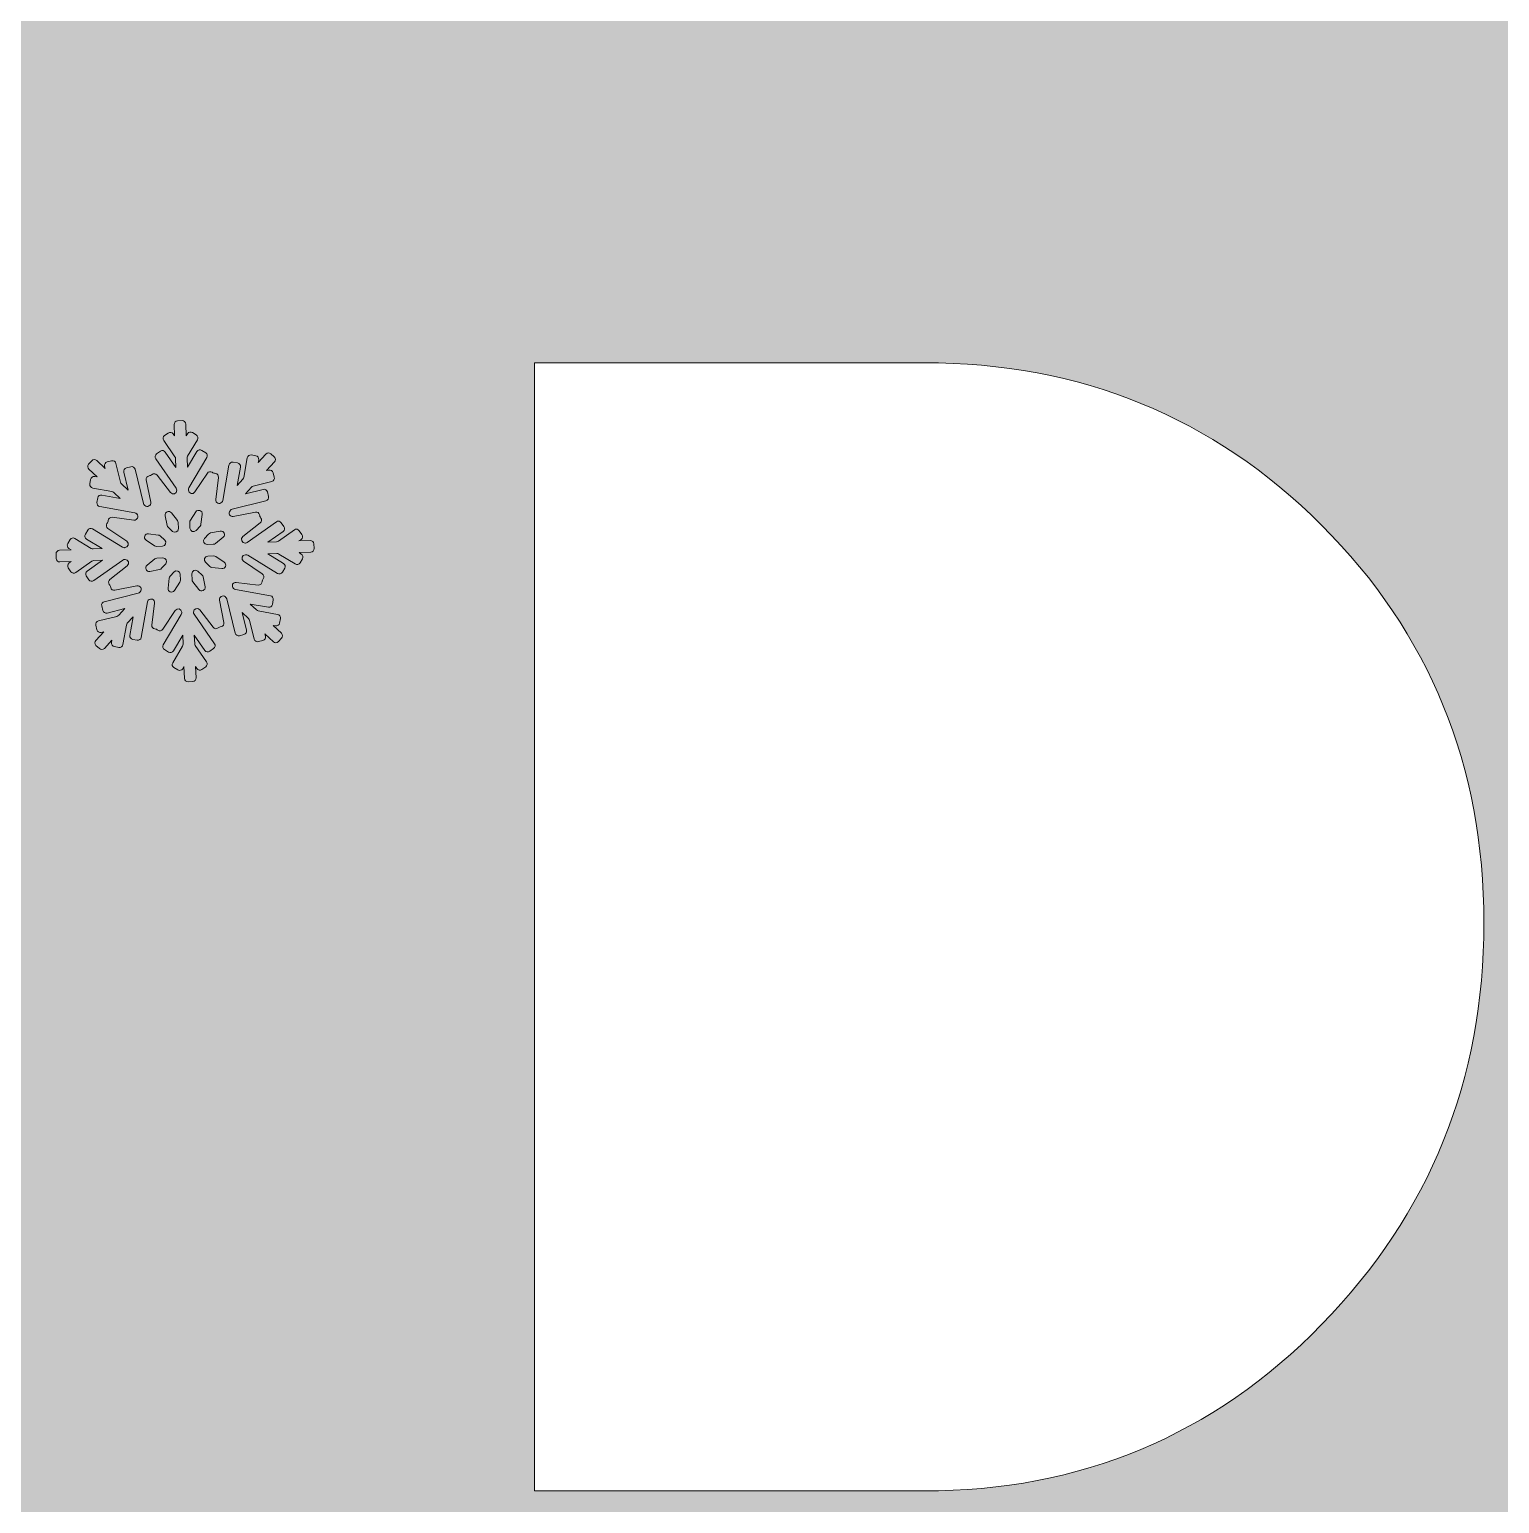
# Model space of a CAD drawing. Header units: millimetres. Extents: x 27 to 196, y -118 to -21.
# Drawn here: x 142.23 to 163.5, y -72.71 to -51.38 of the extents above; entities that cross this region are included whole.
import ezdxf

# ---------------------------------------------------------------- set-up
doc = ezdxf.new("R2010")
doc.units = ezdxf.units.MM
doc.header["$MEASUREMENT"] = 0
doc.layers.add('engraving', color=7, linetype='Continuous')
doc.layers.add('Layer 1', color=7, linetype='Continuous')

msp = doc.modelspace()

# ---------------------------------------------------------------- hatches: boundary and pattern name
at = {"layer": 'Layer 1'}
h = msp.add_hatch(color=2, dxfattribs=at)
h.dxf.hatch_style = 2
edge = h.paths.add_edge_path()
edge.add_spline(control_points=[(177.252, -88.497), (180.383, -85.287), (182.791, -81.667), (184.475, -77.633), (186.158, -73.601), (187.04, -69.511), (187.118, -65.36), (187.195, -61.211), (186.473, -57.139), (184.946, -53.146), (183.419, -49.152), (181.088, -45.59), (177.957, -42.458), (175.295, -39.718), (172.144, -37.448), (168.502, -35.646), (164.862, -33.846), (161.162, -32.945), (157.405, -32.945), (157.405, -32.945), (156.589, -32.945), (156.589, -32.945), (155.913, -32.496), (155.121, -32.21), (154.269, -32.145), (155.774, -31.03), (156.754, -29.246), (156.754, -27.23), (156.754, -23.849), (154.013, -21.109), (150.633, -21.109), (147.252, -21.109), (144.512, -23.849), (144.512, -27.23), (144.512, -29.246), (145.492, -31.03), (146.997, -32.145), (146.145, -32.21), (145.352, -32.496), (144.676, -32.945), (144.676, -32.945), (125.106, -32.945), (125.106, -32.945), (125.106, -32.945), (125.106, -118.094), (125.106, -118.094), (125.106, -118.094), (149.77, -118.094), (149.77, -118.094), (149.77, -118.094), (149.77, -99.772), (149.77, -99.772), (149.77, -99.225), (149.77, -98.559), (149.77, -97.776), (149.77, -96.994), (149.906, -96.406), (150.181, -96.014), (150.455, -95.622), (150.945, -95.584), (151.65, -95.896), (152.354, -96.21), (153.429, -97.149), (154.879, -98.715), (156.327, -100.282), (158.206, -102.611), (160.517, -105.704), (162.825, -108.797), (165.743, -112.926), (169.267, -118.094), (169.267, -118.094), (195.809, -118.094), (195.809, -118.094), (195.809, -118.094), (177.252, -88.497), (177.252, -88.497)], knot_values=[0, 0, 0, 0, 1, 1, 1, 2, 2, 2, 3, 3, 3, 4, 4, 4, 5, 5, 5, 6, 6, 6, 7, 7, 7, 8, 8, 8, 9, 9, 9, 10, 10, 10, 11, 11, 11, 12, 12, 12, 13, 13, 13, 14, 14, 14, 15, 15, 15, 16, 16, 16, 17, 17, 17, 18, 18, 18, 19, 19, 19, 20, 20, 20, 21, 21, 21, 22, 22, 22, 23, 23, 23, 24, 24, 24, 25, 25, 25, 25], degree=3, periodic=1)
edge = h.paths.add_edge_path()
edge.add_spline(control_points=[(146.825, -27.23), (146.825, -25.13), (148.533, -23.422), (150.633, -23.422), (152.732, -23.422), (154.44, -25.13), (154.44, -27.23), (154.44, -29.329), (152.732, -31.037), (150.633, -31.037), (148.533, -31.037), (146.825, -29.329), (146.825, -27.23)], knot_values=[0, 0, 0, 0, 1, 1, 1, 2, 2, 2, 3, 3, 3, 4, 4, 4, 4], degree=3, periodic=1)
edge = h.paths.add_edge_path()
edge.add_spline(control_points=[(160.928, -70.117), (159.36, -71.722), (157.443, -72.524), (155.173, -72.524), (155.173, -72.524), (149.535, -72.524), (149.535, -72.524), (149.535, -72.524), (149.535, -56.199), (149.535, -56.199), (149.535, -56.199), (155.173, -56.199), (155.173, -56.199), (157.443, -56.199), (159.36, -56.983), (160.928, -58.548), (162.493, -60.115), (163.277, -62.033), (163.277, -64.303), (163.277, -66.575), (162.493, -68.513), (160.928, -70.117)], knot_values=[0, 0, 0, 0, 1, 1, 1, 2, 2, 2, 3, 3, 3, 4, 4, 4, 5, 5, 5, 6, 6, 6, 7, 7, 7, 7], degree=3, periodic=1)

# ---------------------------------------------------------------- linework, layer by layer
at = {"layer": 'engraving', "lineweight": 0}
for points, knots in [([(146.345, -58.82), (146.343, -58.791), (146.32, -58.769), (146.291, -58.77), (146.291, -58.77), (146.128, -58.777), (146.128, -58.777), (146.128, -58.777), (146.158, -58.755), (146.158, -58.755), (146.181, -58.739), (146.187, -58.708), (146.171, -58.684), (146.171, -58.684), (146.133, -58.629), (146.133, -58.629), (146.117, -58.606), (146.085, -58.6), (146.061, -58.617), (146.061, -58.617), (145.83, -58.78), (145.83, -58.78), (145.822, -58.786), (145.813, -58.789), (145.803, -58.789), (145.803, -58.789), (145.678, -58.794), (145.678, -58.794), (145.678, -58.794), (145.898, -58.639), (145.898, -58.639), (145.921, -58.623), (145.926, -58.591), (145.91, -58.568), (145.91, -58.568), (145.872, -58.513), (145.872, -58.513), (145.856, -58.49), (145.824, -58.484), (145.801, -58.5), (145.801, -58.5), (145.38, -58.798), (145.38, -58.798), (145.372, -58.803), (145.362, -58.806), (145.352, -58.807), (145.352, -58.807), (145.35, -58.807), (145.35, -58.807), (145.3, -58.809), (145.277, -58.746), (145.316, -58.715), (145.316, -58.715), (145.568, -58.517), (145.568, -58.517), (145.591, -58.499), (145.595, -58.467), (145.577, -58.445), (145.577, -58.445), (145.569, -58.435), (145.569, -58.435), (145.565, -58.428), (145.561, -58.421), (145.56, -58.413), (145.56, -58.413), (145.557, -58.4), (145.557, -58.4), (145.552, -58.373), (145.525, -58.354), (145.497, -58.36), (145.497, -58.36), (145.178, -58.423), (145.178, -58.423), (145.129, -58.433), (145.097, -58.375), (145.13, -58.339), (145.13, -58.339), (145.135, -58.333), (145.135, -58.333), (145.142, -58.325), (145.151, -58.32), (145.161, -58.318), (145.161, -58.318), (145.65, -58.195), (145.65, -58.195), (145.677, -58.188), (145.694, -58.16), (145.687, -58.133), (145.687, -58.133), (145.671, -58.068), (145.671, -58.068), (145.664, -58.041), (145.636, -58.024), (145.609, -58.031), (145.609, -58.031), (145.353, -58.095), (145.353, -58.095), (145.353, -58.095), (145.441, -57.998), (145.441, -57.998), (145.448, -57.991), (145.456, -57.986), (145.466, -57.983), (145.466, -57.983), (145.734, -57.916), (145.734, -57.916), (145.762, -57.909), (145.778, -57.881), (145.771, -57.854), (145.771, -57.854), (145.755, -57.789), (145.755, -57.789), (145.748, -57.761), (145.721, -57.745), (145.693, -57.751), (145.693, -57.751), (145.658, -57.76), (145.658, -57.76), (145.658, -57.76), (145.773, -57.634), (145.773, -57.634), (145.792, -57.614), (145.791, -57.582), (145.77, -57.562), (145.77, -57.562), (145.721, -57.517), (145.721, -57.517), (145.701, -57.497), (145.668, -57.499), (145.649, -57.52), (145.649, -57.52), (145.539, -57.64), (145.539, -57.64), (145.539, -57.64), (145.545, -57.604), (145.545, -57.604), (145.55, -57.576), (145.532, -57.55), (145.504, -57.545), (145.504, -57.545), (145.439, -57.533), (145.439, -57.533), (145.411, -57.528), (145.384, -57.547), (145.379, -57.575), (145.379, -57.575), (145.33, -57.857), (145.33, -57.857), (145.329, -57.866), (145.324, -57.875), (145.318, -57.883), (145.318, -57.883), (145.233, -57.975), (145.233, -57.975), (145.233, -57.975), (145.28, -57.708), (145.28, -57.708), (145.285, -57.68), (145.266, -57.654), (145.239, -57.649), (145.239, -57.649), (145.174, -57.637), (145.174, -57.637), (145.146, -57.632), (145.119, -57.651), (145.114, -57.679), (145.114, -57.679), (145.025, -58.191), (145.025, -58.191), (145.023, -58.201), (145.019, -58.21), (145.012, -58.217), (145.012, -58.217), (145.012, -58.217), (145.012, -58.217), (144.979, -58.254), (144.917, -58.226), (144.923, -58.176), (144.923, -58.176), (144.962, -57.857), (144.962, -57.857), (144.966, -57.829), (144.946, -57.804), (144.918, -57.8), (144.918, -57.8), (144.906, -57.798), (144.906, -57.798), (144.898, -57.797), (144.89, -57.795), (144.883, -57.79), (144.883, -57.79), (144.873, -57.783), (144.873, -57.783), (144.849, -57.767), (144.817, -57.773), (144.802, -57.797), (144.802, -57.797), (144.623, -58.068), (144.623, -58.068), (144.595, -58.11), (144.531, -58.092), (144.529, -58.042), (144.529, -58.042), (144.528, -58.036), (144.528, -58.036), (144.528, -58.026), (144.531, -58.017), (144.536, -58.008), (144.536, -58.008), (144.795, -57.571), (144.795, -57.571), (144.809, -57.546), (144.802, -57.515), (144.778, -57.501), (144.778, -57.501), (144.721, -57.466), (144.721, -57.466), (144.697, -57.451), (144.665, -57.459), (144.65, -57.484), (144.65, -57.484), (144.515, -57.711), (144.515, -57.711), (144.515, -57.711), (144.51, -57.58), (144.51, -57.58), (144.51, -57.571), (144.512, -57.561), (144.517, -57.552), (144.517, -57.552), (144.66, -57.312), (144.66, -57.312), (144.674, -57.288), (144.666, -57.257), (144.642, -57.242), (144.642, -57.242), (144.586, -57.208), (144.586, -57.208), (144.561, -57.193), (144.529, -57.201), (144.515, -57.225), (144.515, -57.225), (144.497, -57.256), (144.497, -57.256), (144.497, -57.256), (144.49, -57.086), (144.49, -57.086), (144.489, -57.057), (144.465, -57.035), (144.437, -57.036), (144.437, -57.036), (144.371, -57.039), (144.371, -57.039), (144.343, -57.04), (144.321, -57.064), (144.322, -57.092), (144.322, -57.092), (144.328, -57.256), (144.328, -57.256), (144.328, -57.256), (144.308, -57.227), (144.308, -57.227), (144.292, -57.204), (144.26, -57.198), (144.237, -57.215), (144.237, -57.215), (144.183, -57.253), (144.183, -57.253), (144.16, -57.269), (144.154, -57.301), (144.17, -57.324), (144.17, -57.324), (144.333, -57.559), (144.333, -57.559), (144.338, -57.567), (144.341, -57.576), (144.342, -57.586), (144.342, -57.586), (144.347, -57.712), (144.347, -57.712), (144.347, -57.712), (144.194, -57.491), (144.194, -57.491), (144.178, -57.467), (144.146, -57.462), (144.122, -57.478), (144.122, -57.478), (144.068, -57.516), (144.068, -57.516), (144.045, -57.532), (144.04, -57.564), (144.056, -57.587), (144.056, -57.587), (144.351, -58.015), (144.351, -58.015), (144.357, -58.023), (144.36, -58.032), (144.36, -58.042), (144.36, -58.042), (144.36, -58.043), (144.36, -58.043), (144.362, -58.093), (144.299, -58.116), (144.268, -58.076), (144.268, -58.076), (144.074, -57.824), (144.074, -57.824), (144.057, -57.801), (144.024, -57.797), (144.002, -57.815), (144.002, -57.815), (143.992, -57.822), (143.992, -57.822), (143.986, -57.827), (143.978, -57.831), (143.97, -57.832), (143.97, -57.832), (143.958, -57.835), (143.958, -57.835), (143.931, -57.84), (143.913, -57.867), (143.918, -57.895), (143.918, -57.895), (143.982, -58.217), (143.982, -58.217), (143.991, -58.265), (143.933, -58.298), (143.896, -58.264), (143.896, -58.264), (143.893, -58.261), (143.893, -58.261), (143.886, -58.254), (143.881, -58.246), (143.878, -58.236), (143.878, -58.236), (143.756, -57.74), (143.756, -57.74), (143.749, -57.713), (143.721, -57.696), (143.693, -57.703), (143.693, -57.703), (143.63, -57.719), (143.63, -57.719), (143.602, -57.726), (143.586, -57.753), (143.592, -57.781), (143.592, -57.781), (143.656, -58.04), (143.656, -58.04), (143.656, -58.04), (143.562, -57.951), (143.562, -57.951), (143.554, -57.944), (143.549, -57.936), (143.547, -57.926), (143.547, -57.926), (143.48, -57.654), (143.48, -57.654), (143.473, -57.626), (143.445, -57.61), (143.417, -57.617), (143.417, -57.617), (143.354, -57.633), (143.354, -57.633), (143.326, -57.639), (143.309, -57.667), (143.316, -57.695), (143.316, -57.695), (143.325, -57.73), (143.325, -57.73), (143.325, -57.73), (143.202, -57.615), (143.202, -57.615), (143.181, -57.595), (143.148, -57.596), (143.129, -57.618), (143.129, -57.618), (143.084, -57.667), (143.084, -57.667), (143.065, -57.687), (143.067, -57.719), (143.087, -57.739), (143.087, -57.739), (143.207, -57.851), (143.207, -57.851), (143.207, -57.851), (143.172, -57.845), (143.172, -57.845), (143.144, -57.84), (143.118, -57.858), (143.113, -57.886), (143.113, -57.886), (143.101, -57.952), (143.101, -57.952), (143.096, -57.98), (143.115, -58.007), (143.143, -58.012), (143.143, -58.012), (143.421, -58.062), (143.421, -58.062), (143.431, -58.064), (143.44, -58.068), (143.447, -58.075), (143.447, -58.075), (143.539, -58.161), (143.539, -58.161), (143.539, -58.161), (143.276, -58.114), (143.276, -58.114), (143.248, -58.108), (143.221, -58.127), (143.216, -58.155), (143.216, -58.155), (143.205, -58.221), (143.205, -58.221), (143.2, -58.249), (143.218, -58.275), (143.246, -58.28), (143.246, -58.28), (143.752, -58.372), (143.752, -58.372), (143.762, -58.374), (143.771, -58.378), (143.778, -58.385), (143.778, -58.385), (143.781, -58.387), (143.781, -58.387), (143.817, -58.421), (143.789, -58.482), (143.739, -58.475), (143.739, -58.475), (143.424, -58.435), (143.424, -58.435), (143.396, -58.432), (143.37, -58.452), (143.366, -58.48), (143.366, -58.48), (143.365, -58.493), (143.365, -58.493), (143.364, -58.501), (143.361, -58.508), (143.357, -58.515), (143.357, -58.515), (143.349, -58.526), (143.349, -58.526), (143.334, -58.549), (143.34, -58.581), (143.363, -58.597), (143.363, -58.597), (143.635, -58.781), (143.635, -58.781), (143.676, -58.809), (143.658, -58.873), (143.608, -58.874), (143.608, -58.874), (143.602, -58.875), (143.602, -58.875), (143.592, -58.875), (143.582, -58.873), (143.573, -58.867), (143.573, -58.867), (143.141, -58.604), (143.141, -58.604), (143.117, -58.589), (143.085, -58.597), (143.071, -58.622), (143.071, -58.622), (143.037, -58.679), (143.037, -58.679), (143.022, -58.703), (143.03, -58.734), (143.054, -58.749), (143.054, -58.749), (143.281, -58.887), (143.281, -58.887), (143.281, -58.887), (143.152, -58.892), (143.152, -58.892), (143.142, -58.893), (143.132, -58.89), (143.123, -58.885), (143.123, -58.885), (142.886, -58.741), (142.886, -58.741), (142.862, -58.726), (142.83, -58.734), (142.816, -58.758), (142.816, -58.758), (142.782, -58.815), (142.782, -58.815), (142.767, -58.84), (142.775, -58.871), (142.799, -58.885), (142.799, -58.885), (142.831, -58.905), (142.831, -58.905), (142.831, -58.905), (142.662, -58.911), (142.662, -58.911), (142.634, -58.912), (142.612, -58.936), (142.613, -58.964), (142.613, -58.964), (142.616, -59.031), (142.616, -59.031), (142.617, -59.06), (142.641, -59.082), (142.669, -59.081), (142.669, -59.081), (142.832, -59.074), (142.832, -59.074), (142.832, -59.074), (142.802, -59.096), (142.802, -59.096), (142.779, -59.112), (142.773, -59.144), (142.789, -59.167), (142.789, -59.167), (142.827, -59.222), (142.827, -59.222), (142.843, -59.245), (142.876, -59.251), (142.899, -59.234), (142.899, -59.234), (143.13, -59.071), (143.13, -59.071), (143.138, -59.065), (143.148, -59.062), (143.158, -59.062), (143.158, -59.062), (143.283, -59.057), (143.283, -59.057), (143.283, -59.057), (143.063, -59.212), (143.063, -59.212), (143.04, -59.228), (143.034, -59.26), (143.05, -59.283), (143.05, -59.283), (143.088, -59.338), (143.088, -59.338), (143.104, -59.361), (143.136, -59.367), (143.16, -59.351), (143.16, -59.351), (143.581, -59.053), (143.581, -59.053), (143.589, -59.048), (143.598, -59.045), (143.608, -59.044), (143.608, -59.044), (143.611, -59.044), (143.611, -59.044), (143.66, -59.042), (143.683, -59.105), (143.644, -59.136), (143.644, -59.136), (143.392, -59.334), (143.392, -59.334), (143.37, -59.352), (143.366, -59.384), (143.383, -59.406), (143.383, -59.406), (143.391, -59.416), (143.391, -59.416), (143.396, -59.423), (143.399, -59.43), (143.401, -59.438), (143.401, -59.438), (143.403, -59.451), (143.403, -59.451), (143.409, -59.478), (143.436, -59.497), (143.464, -59.491), (143.464, -59.491), (143.782, -59.427), (143.782, -59.427), (143.831, -59.418), (143.864, -59.476), (143.83, -59.512), (143.83, -59.512), (143.825, -59.518), (143.825, -59.518), (143.818, -59.526), (143.809, -59.531), (143.799, -59.533), (143.799, -59.533), (143.311, -59.656), (143.311, -59.656), (143.283, -59.663), (143.267, -59.691), (143.273, -59.718), (143.273, -59.718), (143.289, -59.783), (143.289, -59.783), (143.296, -59.81), (143.324, -59.827), (143.352, -59.82), (143.352, -59.82), (143.608, -59.756), (143.608, -59.756), (143.608, -59.756), (143.519, -59.853), (143.519, -59.853), (143.513, -59.86), (143.504, -59.865), (143.494, -59.868), (143.494, -59.868), (143.226, -59.935), (143.226, -59.935), (143.199, -59.942), (143.182, -59.97), (143.189, -59.997), (143.189, -59.997), (143.205, -60.062), (143.205, -60.062), (143.212, -60.09), (143.24, -60.106), (143.267, -60.1), (143.267, -60.1), (143.302, -60.091), (143.302, -60.091), (143.302, -60.091), (143.187, -60.217), (143.187, -60.217), (143.168, -60.237), (143.17, -60.269), (143.19, -60.289), (143.19, -60.289), (143.239, -60.334), (143.239, -60.334), (143.26, -60.354), (143.292, -60.352), (143.312, -60.331), (143.312, -60.331), (143.421, -60.211), (143.421, -60.211), (143.421, -60.211), (143.415, -60.247), (143.415, -60.247), (143.41, -60.275), (143.429, -60.301), (143.457, -60.306), (143.457, -60.306), (143.521, -60.318), (143.521, -60.318), (143.549, -60.323), (143.576, -60.304), (143.581, -60.276), (143.581, -60.276), (143.63, -59.994), (143.63, -59.994), (143.632, -59.985), (143.636, -59.976), (143.643, -59.968), (143.643, -59.968), (143.727, -59.876), (143.727, -59.876), (143.727, -59.876), (143.68, -60.143), (143.68, -60.143), (143.676, -60.171), (143.694, -60.197), (143.722, -60.202), (143.722, -60.202), (143.787, -60.214), (143.787, -60.214), (143.815, -60.219), (143.841, -60.2), (143.846, -60.172), (143.846, -60.172), (143.935, -59.66), (143.935, -59.66), (143.937, -59.65), (143.942, -59.641), (143.948, -59.634), (143.948, -59.634), (143.948, -59.634), (143.948, -59.634), (143.982, -59.597), (144.043, -59.625), (144.037, -59.675), (144.037, -59.675), (143.998, -59.994), (143.998, -59.994), (143.995, -60.022), (144.015, -60.047), (144.042, -60.051), (144.042, -60.051), (144.055, -60.053), (144.055, -60.053), (144.063, -60.054), (144.07, -60.056), (144.077, -60.061), (144.077, -60.061), (144.087, -60.068), (144.087, -60.068), (144.111, -60.084), (144.143, -60.077), (144.159, -60.054), (144.159, -60.054), (144.338, -59.783), (144.338, -59.783), (144.365, -59.741), (144.43, -59.759), (144.432, -59.809), (144.432, -59.809), (144.432, -59.815), (144.432, -59.815), (144.432, -59.825), (144.43, -59.834), (144.425, -59.843), (144.425, -59.843), (144.165, -60.281), (144.165, -60.281), (144.151, -60.305), (144.159, -60.336), (144.183, -60.35), (144.183, -60.35), (144.239, -60.385), (144.239, -60.385), (144.264, -60.4), (144.295, -60.392), (144.31, -60.367), (144.31, -60.367), (144.445, -60.14), (144.445, -60.14), (144.445, -60.14), (144.45, -60.271), (144.45, -60.271), (144.451, -60.28), (144.448, -60.29), (144.443, -60.299), (144.443, -60.299), (144.301, -60.539), (144.301, -60.539), (144.286, -60.563), (144.294, -60.594), (144.318, -60.609), (144.318, -60.609), (144.375, -60.643), (144.375, -60.643), (144.399, -60.658), (144.431, -60.65), (144.446, -60.626), (144.446, -60.626), (144.463, -60.595), (144.463, -60.595), (144.463, -60.595), (144.47, -60.765), (144.47, -60.765), (144.471, -60.794), (144.495, -60.816), (144.524, -60.815), (144.524, -60.815), (144.589, -60.812), (144.589, -60.812), (144.618, -60.811), (144.64, -60.787), (144.639, -60.759), (144.639, -60.759), (144.632, -60.595), (144.632, -60.595), (144.632, -60.595), (144.652, -60.624), (144.652, -60.624), (144.668, -60.647), (144.7, -60.653), (144.724, -60.636), (144.724, -60.636), (144.778, -60.598), (144.778, -60.598), (144.801, -60.582), (144.806, -60.55), (144.79, -60.527), (144.79, -60.527), (144.628, -60.292), (144.628, -60.292), (144.622, -60.284), (144.619, -60.275), (144.619, -60.265), (144.619, -60.265), (144.613, -60.139), (144.613, -60.139), (144.613, -60.139), (144.766, -60.36), (144.766, -60.36), (144.783, -60.384), (144.815, -60.389), (144.838, -60.373), (144.838, -60.373), (144.892, -60.335), (144.892, -60.335), (144.915, -60.318), (144.921, -60.287), (144.905, -60.264), (144.905, -60.264), (144.609, -59.836), (144.609, -59.836), (144.604, -59.828), (144.601, -59.819), (144.6, -59.809), (144.6, -59.809), (144.6, -59.808), (144.6, -59.808), (144.598, -59.758), (144.661, -59.735), (144.692, -59.775), (144.692, -59.775), (144.886, -60.027), (144.886, -60.027), (144.904, -60.05), (144.936, -60.054), (144.959, -60.036), (144.959, -60.036), (144.968, -60.029), (144.968, -60.029), (144.975, -60.024), (144.982, -60.02), (144.99, -60.019), (144.99, -60.019), (145.002, -60.016), (145.002, -60.016), (145.03, -60.011), (145.048, -59.984), (145.042, -59.956), (145.042, -59.956), (144.979, -59.634), (144.979, -59.634), (144.969, -59.586), (145.028, -59.553), (145.064, -59.587), (145.064, -59.587), (145.067, -59.59), (145.067, -59.59), (145.074, -59.597), (145.08, -59.605), (145.082, -59.615), (145.082, -59.615), (145.205, -60.111), (145.205, -60.111), (145.211, -60.138), (145.239, -60.155), (145.267, -60.148), (145.267, -60.148), (145.331, -60.132), (145.331, -60.132), (145.358, -60.125), (145.375, -60.098), (145.368, -60.07), (145.368, -60.07), (145.304, -59.811), (145.304, -59.811), (145.304, -59.811), (145.399, -59.9), (145.399, -59.9), (145.406, -59.907), (145.411, -59.915), (145.413, -59.925), (145.413, -59.925), (145.481, -60.197), (145.481, -60.197), (145.488, -60.225), (145.516, -60.241), (145.543, -60.234), (145.543, -60.234), (145.607, -60.218), (145.607, -60.218), (145.634, -60.212), (145.651, -60.184), (145.644, -60.156), (145.644, -60.156), (145.635, -60.121), (145.635, -60.121), (145.635, -60.121), (145.759, -60.236), (145.759, -60.236), (145.779, -60.256), (145.812, -60.255), (145.831, -60.233), (145.831, -60.233), (145.876, -60.184), (145.876, -60.184), (145.895, -60.164), (145.894, -60.132), (145.873, -60.112), (145.873, -60.112), (145.753, -60), (145.753, -60), (145.753, -60), (145.788, -60.006), (145.788, -60.006), (145.816, -60.011), (145.843, -59.993), (145.848, -59.965), (145.848, -59.965), (145.859, -59.899), (145.859, -59.899), (145.864, -59.871), (145.845, -59.844), (145.818, -59.839), (145.818, -59.839), (145.539, -59.789), (145.539, -59.789), (145.53, -59.787), (145.521, -59.783), (145.513, -59.776), (145.513, -59.776), (145.421, -59.69), (145.421, -59.69), (145.421, -59.69), (145.685, -59.737), (145.685, -59.737), (145.713, -59.743), (145.739, -59.724), (145.744, -59.696), (145.744, -59.696), (145.756, -59.63), (145.756, -59.63), (145.761, -59.602), (145.742, -59.576), (145.714, -59.571), (145.714, -59.571), (145.208, -59.479), (145.208, -59.479), (145.198, -59.477), (145.189, -59.473), (145.182, -59.466), (145.182, -59.466), (145.18, -59.464), (145.18, -59.464), (145.143, -59.43), (145.172, -59.369), (145.221, -59.376), (145.221, -59.376), (145.537, -59.416), (145.537, -59.416), (145.565, -59.419), (145.591, -59.399), (145.594, -59.371), (145.594, -59.371), (145.596, -59.358), (145.596, -59.358), (145.596, -59.35), (145.599, -59.343), (145.604, -59.336), (145.604, -59.336), (145.611, -59.325), (145.611, -59.325), (145.626, -59.302), (145.62, -59.27), (145.597, -59.254), (145.597, -59.254), (145.325, -59.07), (145.325, -59.07), (145.284, -59.042), (145.302, -58.978), (145.352, -58.977), (145.352, -58.977), (145.358, -58.976), (145.358, -58.976), (145.368, -58.976), (145.378, -58.978), (145.387, -58.984), (145.387, -58.984), (145.819, -59.247), (145.819, -59.247), (145.843, -59.262), (145.875, -59.254), (145.89, -59.229), (145.89, -59.229), (145.924, -59.172), (145.924, -59.172), (145.938, -59.148), (145.93, -59.117), (145.906, -59.102), (145.906, -59.102), (145.679, -58.964), (145.679, -58.964), (145.679, -58.964), (145.809, -58.959), (145.809, -58.959), (145.819, -58.958), (145.829, -58.961), (145.837, -58.966), (145.837, -58.966), (146.074, -59.11), (146.074, -59.11), (146.098, -59.125), (146.13, -59.117), (146.145, -59.093), (146.145, -59.093), (146.179, -59.036), (146.179, -59.036), (146.193, -59.011), (146.185, -58.98), (146.161, -58.966), (146.161, -58.966), (146.13, -58.946), (146.13, -58.946), (146.13, -58.946), (146.298, -58.94), (146.298, -58.94), (146.326, -58.939), (146.348, -58.915), (146.347, -58.887), (146.347, -58.887), (146.345, -58.82), (146.345, -58.82)], [0, 0, 0, 0, 1, 1, 1, 2, 2, 2, 3, 3, 3, 4, 4, 4, 5, 5, 5, 6, 6, 6, 7, 7, 7, 8, 8, 8, 9, 9, 9, 10, 10, 10, 11, 11, 11, 12, 12, 12, 13, 13, 13, 14, 14, 14, 15, 15, 15, 16, 16, 16, 17, 17, 17, 18, 18, 18, 19, 19, 19, 20, 20, 20, 21, 21, 21, 22, 22, 22, 23, 23, 23, 24, 24, 24, 25, 25, 25, 26, 26, 26, 27, 27, 27, 28, 28, 28, 29, 29, 29, 30, 30, 30, 31, 31, 31, 32, 32, 32, 33, 33, 33, 34, 34, 34, 35, 35, 35, 36, 36, 36, 37, 37, 37, 38, 38, 38, 39, 39, 39, 40, 40, 40, 41, 41, 41, 42, 42, 42, 43, 43, 43, 44, 44, 44, 45, 45, 45, 46, 46, 46, 47, 47, 47, 48, 48, 48, 49, 49, 49, 50, 50, 50, 51, 51, 51, 52, 52, 52, 53, 53, 53, 54, 54, 54, 55, 55, 55, 56, 56, 56, 57, 57, 57, 58, 58, 58, 59, 59, 59, 60, 60, 60, 61, 61, 61, 62, 62, 62, 63, 63, 63, 64, 64, 64, 65, 65, 65, 66, 66, 66, 67, 67, 67, 68, 68, 68, 69, 69, 69, 70, 70, 70, 71, 71, 71, 72, 72, 72, 73, 73, 73, 74, 74, 74, 75, 75, 75, 76, 76, 76, 77, 77, 77, 78, 78, 78, 79, 79, 79, 80, 80, 80, 81, 81, 81, 82, 82, 82, 83, 83, 83, 84, 84, 84, 85, 85, 85, 86, 86, 86, 87, 87, 87, 88, 88, 88, 89, 89, 89, 90, 90, 90, 91, 91, 91, 92, 92, 92, 93, 93, 93, 94, 94, 94, 95, 95, 95, 96, 96, 96, 97, 97, 97, 98, 98, 98, 99, 99, 99, 100, 100, 100, 101, 101, 101, 102, 102, 102, 103, 103, 103, 104, 104, 104, 105, 105, 105, 106, 106, 106, 107, 107, 107, 108, 108, 108, 109, 109, 109, 110, 110, 110, 111, 111, 111, 112, 112, 112, 113, 113, 113, 114, 114, 114, 115, 115, 115, 116, 116, 116, 117, 117, 117, 118, 118, 118, 119, 119, 119, 120, 120, 120, 121, 121, 121, 122, 122, 122, 123, 123, 123, 124, 124, 124, 125, 125, 125, 126, 126, 126, 127, 127, 127, 128, 128, 128, 129, 129, 129, 130, 130, 130, 131, 131, 131, 132, 132, 132, 133, 133, 133, 134, 134, 134, 135, 135, 135, 136, 136, 136, 137, 137, 137, 138, 138, 138, 139, 139, 139, 140, 140, 140, 141, 141, 141, 142, 142, 142, 143, 143, 143, 144, 144, 144, 145, 145, 145, 146, 146, 146, 147, 147, 147, 148, 148, 148, 149, 149, 149, 150, 150, 150, 151, 151, 151, 152, 152, 152, 153, 153, 153, 154, 154, 154, 155, 155, 155, 156, 156, 156, 157, 157, 157, 158, 158, 158, 159, 159, 159, 160, 160, 160, 161, 161, 161, 162, 162, 162, 163, 163, 163, 164, 164, 164, 165, 165, 165, 166, 166, 166, 167, 167, 167, 168, 168, 168, 169, 169, 169, 170, 170, 170, 171, 171, 171, 172, 172, 172, 173, 173, 173, 174, 174, 174, 175, 175, 175, 176, 176, 176, 177, 177, 177, 178, 178, 178, 179, 179, 179, 180, 180, 180, 181, 181, 181, 182, 182, 182, 183, 183, 183, 184, 184, 184, 185, 185, 185, 186, 186, 186, 187, 187, 187, 188, 188, 188, 189, 189, 189, 190, 190, 190, 191, 191, 191, 192, 192, 192, 193, 193, 193, 194, 194, 194, 195, 195, 195, 196, 196, 196, 197, 197, 197, 198, 198, 198, 199, 199, 199, 200, 200, 200, 201, 201, 201, 202, 202, 202, 203, 203, 203, 204, 204, 204, 205, 205, 205, 206, 206, 206, 207, 207, 207, 208, 208, 208, 209, 209, 209, 210, 210, 210, 211, 211, 211, 212, 212, 212, 213, 213, 213, 214, 214, 214, 215, 215, 215, 216, 216, 216, 217, 217, 217, 218, 218, 218, 219, 219, 219, 220, 220, 220, 221, 221, 221, 222, 222, 222, 223, 223, 223, 224, 224, 224, 225, 225, 225, 226, 226, 226, 227, 227, 227, 228, 228, 228, 229, 229, 229, 230, 230, 230, 231, 231, 231, 232, 232, 232, 233, 233, 233, 234, 234, 234, 235, 235, 235, 236, 236, 236, 237, 237, 237, 238, 238, 238, 239, 239, 239, 240, 240, 240, 241, 241, 241, 242, 242, 242, 243, 243, 243, 244, 244, 244, 245, 245, 245, 246, 246, 246, 247, 247, 247, 248, 248, 248, 249, 249, 249, 250, 250, 250, 251, 251, 251, 252, 252, 252, 253, 253, 253, 254, 254, 254, 255, 255, 255, 256, 256, 256, 257, 257, 257, 258, 258, 258, 259, 259, 259, 260, 260, 260, 261, 261, 261, 262, 262, 262, 263, 263, 263, 264, 264, 264, 265, 265, 265, 266, 266, 266, 267, 267, 267, 268, 268, 268, 269, 269, 269, 270, 270, 270, 271, 271, 271, 272, 272, 272, 273, 273, 273, 274, 274, 274, 275, 275, 275, 276, 276, 276, 277, 277, 277, 278, 278, 278, 279, 279, 279, 280, 280, 280, 281, 281, 281, 282, 282, 282, 283, 283, 283, 284, 284, 284, 285, 285, 285, 286, 286, 286, 287, 287, 287, 288, 288, 288, 289, 289, 289, 290, 290, 290, 291, 291, 291, 292, 292, 292, 293, 293, 293, 294, 294, 294, 295, 295, 295, 296, 296, 296, 297, 297, 297, 298, 298, 298, 299, 299, 299, 300, 300, 300, 301, 301, 301, 302, 302, 302, 303, 303, 303, 304, 304, 304, 305, 305, 305, 306, 306, 306, 307, 307, 307, 308, 308, 308, 309, 309, 309, 310, 310, 310, 311, 311, 311, 312, 312, 312, 313, 313, 313, 314, 314, 314, 315, 315, 315, 316, 316, 316, 317, 317, 317, 318, 318, 318, 319, 319, 319, 320, 320, 320, 321, 321, 321, 322, 322, 322, 323, 323, 323, 324, 324, 324, 325, 325, 325, 326, 326, 326, 327, 327, 327, 328, 328, 328, 329, 329, 329, 330, 330, 330, 331, 331, 331, 332, 332, 332, 333, 333, 333, 334, 334, 334, 335, 335, 335, 336, 336, 336, 336]), ([(144.283, -58.371), (144.283, -58.371), (144.369, -58.483), (144.369, -58.483), (144.375, -58.491), (144.379, -58.501), (144.379, -58.512), (144.379, -58.512), (144.383, -58.599), (144.383, -58.599), (144.385, -58.644), (144.33, -58.669), (144.296, -58.638), (144.296, -58.638), (144.235, -58.58), (144.235, -58.58), (144.227, -58.573), (144.221, -58.563), (144.219, -58.553), (144.219, -58.553), (144.192, -58.412), (144.192, -58.412), (144.181, -58.359), (144.25, -58.328), (144.283, -58.371)], [0, 0, 0, 0, 1, 1, 1, 2, 2, 2, 3, 3, 3, 4, 4, 4, 5, 5, 5, 6, 6, 6, 7, 7, 7, 8, 8, 8, 8]), ([(144.551, -58.593), (144.551, -58.593), (144.547, -58.506), (144.547, -58.506), (144.547, -58.495), (144.55, -58.485), (144.556, -58.476), (144.556, -58.476), (144.634, -58.357), (144.634, -58.357), (144.664, -58.312), (144.734, -58.338), (144.728, -58.392), (144.728, -58.392), (144.71, -58.534), (144.71, -58.534), (144.709, -58.544), (144.705, -58.554), (144.697, -58.562), (144.697, -58.562), (144.64, -58.625), (144.64, -58.625), (144.609, -58.659), (144.553, -58.638), (144.551, -58.593)], [0, 0, 0, 0, 1, 1, 1, 2, 2, 2, 3, 3, 3, 4, 4, 4, 5, 5, 5, 6, 6, 6, 7, 7, 7, 8, 8, 8, 8]), ([(144.762, -58.742), (144.762, -58.742), (144.821, -58.678), (144.821, -58.678), (144.828, -58.67), (144.838, -58.664), (144.849, -58.662), (144.849, -58.662), (144.989, -58.634), (144.989, -58.634), (145.042, -58.623), (145.073, -58.691), (145.031, -58.724), (145.031, -58.724), (144.918, -58.814), (144.918, -58.814), (144.909, -58.821), (144.899, -58.824), (144.888, -58.825), (144.888, -58.825), (144.801, -58.828), (144.801, -58.828), (144.756, -58.83), (144.731, -58.776), (144.762, -58.742)], [0, 0, 0, 0, 1, 1, 1, 2, 2, 2, 3, 3, 3, 4, 4, 4, 5, 5, 5, 6, 6, 6, 7, 7, 7, 8, 8, 8, 8]), ([(144.035, -58.848), (144.035, -58.848), (143.915, -58.766), (143.915, -58.766), (143.871, -58.736), (143.897, -58.666), (143.95, -58.673), (143.95, -58.673), (144.092, -58.691), (144.092, -58.691), (144.102, -58.692), (144.112, -58.697), (144.12, -58.704), (144.12, -58.704), (144.185, -58.765), (144.185, -58.765), (144.218, -58.796), (144.197, -58.852), (144.152, -58.853), (144.152, -58.853), (144.066, -58.857), (144.066, -58.857), (144.055, -58.857), (144.045, -58.854), (144.035, -58.848)], [0, 0, 0, 0, 1, 1, 1, 2, 2, 2, 3, 3, 3, 4, 4, 4, 5, 5, 5, 6, 6, 6, 7, 7, 7, 8, 8, 8, 8]), ([(144.199, -59.109), (144.199, -59.109), (144.14, -59.173), (144.14, -59.173), (144.132, -59.181), (144.122, -59.187), (144.112, -59.189), (144.112, -59.189), (143.971, -59.217), (143.971, -59.217), (143.918, -59.228), (143.887, -59.16), (143.929, -59.127), (143.929, -59.127), (144.043, -59.037), (144.043, -59.037), (144.051, -59.03), (144.062, -59.027), (144.073, -59.026), (144.073, -59.026), (144.159, -59.023), (144.159, -59.023), (144.204, -59.021), (144.229, -59.075), (144.199, -59.109)], [0, 0, 0, 0, 1, 1, 1, 2, 2, 2, 3, 3, 3, 4, 4, 4, 5, 5, 5, 6, 6, 6, 7, 7, 7, 8, 8, 8, 8]), ([(144.925, -59.003), (144.925, -59.003), (145.045, -59.085), (145.045, -59.085), (145.09, -59.115), (145.063, -59.185), (145.01, -59.178), (145.01, -59.178), (144.869, -59.16), (144.869, -59.16), (144.858, -59.159), (144.848, -59.154), (144.84, -59.147), (144.84, -59.147), (144.776, -59.086), (144.776, -59.086), (144.742, -59.055), (144.763, -58.999), (144.809, -58.998), (144.809, -58.998), (144.894, -58.994), (144.894, -58.994), (144.905, -58.994), (144.916, -58.997), (144.925, -59.003)], [0, 0, 0, 0, 1, 1, 1, 2, 2, 2, 3, 3, 3, 4, 4, 4, 5, 5, 5, 6, 6, 6, 7, 7, 7, 8, 8, 8, 8]), ([(144.409, -59.258), (144.409, -59.258), (144.413, -59.345), (144.413, -59.345), (144.413, -59.356), (144.41, -59.367), (144.404, -59.375), (144.404, -59.375), (144.326, -59.494), (144.326, -59.494), (144.297, -59.539), (144.226, -59.513), (144.233, -59.459), (144.233, -59.459), (144.25, -59.317), (144.25, -59.317), (144.251, -59.307), (144.256, -59.297), (144.263, -59.289), (144.263, -59.289), (144.32, -59.226), (144.32, -59.226), (144.351, -59.192), (144.408, -59.213), (144.409, -59.258)], [0, 0, 0, 0, 1, 1, 1, 2, 2, 2, 3, 3, 3, 4, 4, 4, 5, 5, 5, 6, 6, 6, 7, 7, 7, 8, 8, 8, 8]), ([(144.678, -59.48), (144.678, -59.48), (144.592, -59.368), (144.592, -59.368), (144.585, -59.36), (144.582, -59.35), (144.581, -59.339), (144.581, -59.339), (144.578, -59.252), (144.578, -59.252), (144.576, -59.207), (144.63, -59.182), (144.664, -59.213), (144.664, -59.213), (144.726, -59.271), (144.726, -59.271), (144.734, -59.278), (144.739, -59.288), (144.741, -59.298), (144.741, -59.298), (144.769, -59.439), (144.769, -59.439), (144.779, -59.492), (144.711, -59.523), (144.678, -59.48)], [0, 0, 0, 0, 1, 1, 1, 2, 2, 2, 3, 3, 3, 4, 4, 4, 5, 5, 5, 6, 6, 6, 7, 7, 7, 8, 8, 8, 8])]:
    msp.add_open_spline(points, degree=3, knots=knots, dxfattribs=at)
at = {"layer": 'Layer 1', "lineweight": 0}
for points, knots in [([(177.252, -88.497), (180.383, -85.287), (182.791, -81.667), (184.475, -77.633), (186.158, -73.601), (187.04, -69.511), (187.118, -65.36), (187.195, -61.211), (186.473, -57.139), (184.946, -53.146), (183.419, -49.152), (181.088, -45.59), (177.957, -42.458), (175.295, -39.718), (172.144, -37.448), (168.502, -35.646), (164.862, -33.846), (161.162, -32.945), (157.405, -32.945), (157.405, -32.945), (156.589, -32.945), (156.589, -32.945), (155.913, -32.496), (155.121, -32.21), (154.269, -32.145), (155.774, -31.03), (156.754, -29.246), (156.754, -27.23), (156.754, -23.849), (154.013, -21.109), (150.633, -21.109), (147.252, -21.109), (144.512, -23.849), (144.512, -27.23), (144.512, -29.246), (145.492, -31.03), (146.997, -32.145), (146.145, -32.21), (145.352, -32.496), (144.676, -32.945), (144.676, -32.945), (125.106, -32.945), (125.106, -32.945), (125.106, -32.945), (125.106, -118.094), (125.106, -118.094), (125.106, -118.094), (149.77, -118.094), (149.77, -118.094), (149.77, -118.094), (149.77, -99.772), (149.77, -99.772), (149.77, -99.225), (149.77, -98.559), (149.77, -97.776), (149.77, -96.994), (149.906, -96.406), (150.181, -96.014), (150.455, -95.622), (150.945, -95.584), (151.65, -95.896), (152.354, -96.21), (153.429, -97.149), (154.879, -98.715), (156.327, -100.282), (158.206, -102.611), (160.517, -105.704), (162.825, -108.797), (165.743, -112.926), (169.267, -118.094), (169.267, -118.094), (195.809, -118.094), (195.809, -118.094), (195.809, -118.094), (177.252, -88.497), (177.252, -88.497)], [0, 0, 0, 0, 1, 1, 1, 2, 2, 2, 3, 3, 3, 4, 4, 4, 5, 5, 5, 6, 6, 6, 7, 7, 7, 8, 8, 8, 9, 9, 9, 10, 10, 10, 11, 11, 11, 12, 12, 12, 13, 13, 13, 14, 14, 14, 15, 15, 15, 16, 16, 16, 17, 17, 17, 18, 18, 18, 19, 19, 19, 20, 20, 20, 21, 21, 21, 22, 22, 22, 23, 23, 23, 24, 24, 24, 25, 25, 25, 25]), ([(160.928, -70.117), (159.36, -71.722), (157.443, -72.524), (155.173, -72.524), (155.173, -72.524), (149.535, -72.524), (149.535, -72.524), (149.535, -72.524), (149.535, -56.199), (149.535, -56.199), (149.535, -56.199), (155.173, -56.199), (155.173, -56.199), (157.443, -56.199), (159.36, -56.983), (160.928, -58.548), (162.493, -60.115), (163.277, -62.033), (163.277, -64.303), (163.277, -66.575), (162.493, -68.513), (160.928, -70.117)], [0, 0, 0, 0, 1, 1, 1, 2, 2, 2, 3, 3, 3, 4, 4, 4, 5, 5, 5, 6, 6, 6, 7, 7, 7, 7])]:
    msp.add_open_spline(points, degree=3, knots=knots, dxfattribs=at)

doc.saveas('drawing.dxf')
